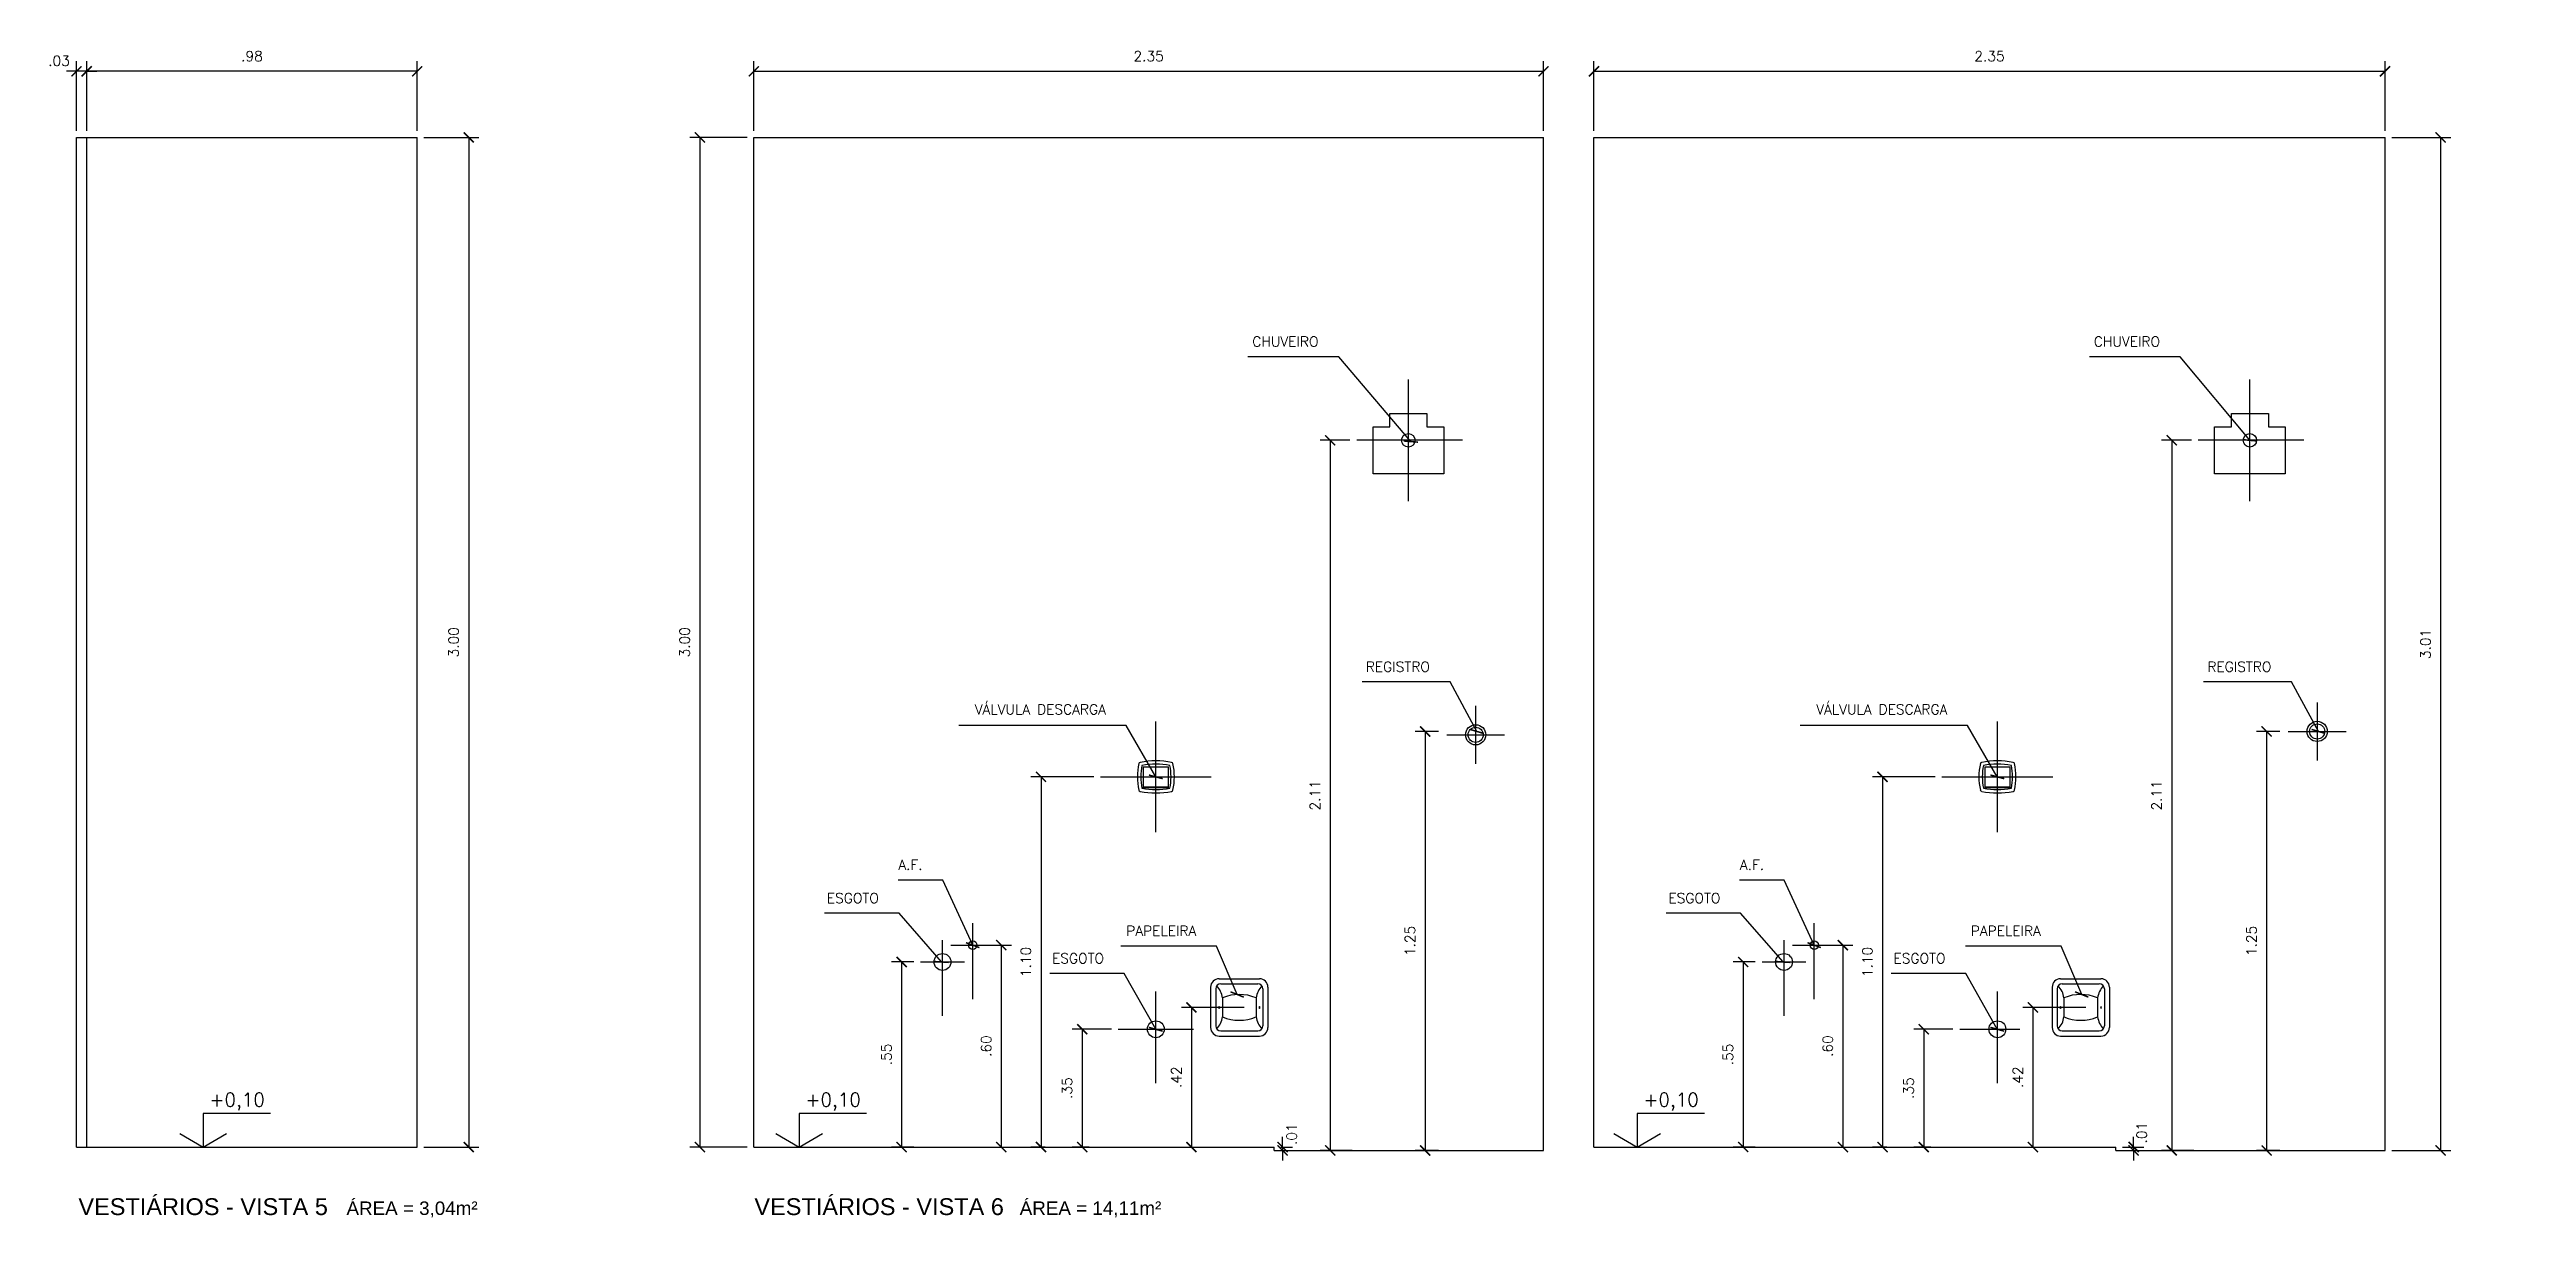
# Model space of a CAD drawing. Header units: millimetres. Extents: x 1 to 250, y 10 to 22.
# Drawn here: x 117.73 to 125.09, y 18.08 to 21.55 of the extents above; entities that cross this region are included whole.
import ezdxf

# ---------------------------------------------------------------- set-up
doc = ezdxf.new("R2010")
doc.units = ezdxf.units.MM
for name, color, linetype in [('COTAS', 1, 'Continuous'), ('NOTAS', 2, 'Continuous'), ('PEÇAS', 7, 'Continuous'), ('PEÇAS50', 8, 'Continuous'), ('REVEST', 2, 'Continuous')]:
    doc.layers.add(name, color=color, linetype=linetype)
doc.styles.add('60-20', font='romans.shx', dxfattribs={"height": 0.03})
doc.styles.add('60-50', font='romans.shx', dxfattribs={"height": 0.075})
doc.styles.add('80-20', font='romans.shx', dxfattribs={"height": 0.04})
doc.styles.add('ARIAL', font='arial.ttf', dxfattribs={"height": 0.05})
doc.dimstyles.new('20', dxfattribs={"dimtxt": 0.1, "dimasz": 0.075, "dimexe": 0.075, "dimexo": 0.05, "dimgap": 0.075, "dimtad": 1, "dimzin": 4, "dimdsep": 46, "dimtxsty": '60-50', "dimblk1": 'ARCHTICK', "dimblk2": 'ARCHTICK', "dimsah": 1, "dimcen": 2.5, "dimclrt": 3, "dimadec": 0, "dimazin": 0, "dimtfac": 1, "dimtmove": 2, "dimatfit": 3, "dimldrblk": 'ARCHTICK', "dimfxl": 1, "dimarcsym": 0})

# ---------------------------------------------------------------- blocks, each defined once
blk = doc.blocks.new('_ARCHTICK')
at = {"color": 0, "linetype": 'ByBlock', "const_width": 0.15}
blk.add_lwpolyline([(-0.5, -0.5), (0.5, 0.5)], dxfattribs=at)
blk = doc.blocks.new('*D70')
at = {"color": 0, "linetype": 'ByBlock'}
for p, q in [((119.819, 21.3109), (119.819, 21.5173)), ((122.1654, 21.3109), (122.1654, 21.5173)), ((119.819, 21.4873), (122.1654, 21.4873))]:
    blk.add_line(p, q, dxfattribs=at)
at = {"layer": 'DEFPOINTS', "color": 0, "linetype": 'ByBlock'}
for p in [(122.1654, 21.4873), (119.819, 21.2909), (122.1654, 21.2909)]:
    blk.add_point(p, dxfattribs=at)
at = {"color": 0, "linetype": 'ByBlock', "xscale": 0.03, "yscale": 0.03, "zscale": 0.03, "rotation": 180}
blk.add_blockref('_ARCHTICK', (119.819, 21.4873), dxfattribs=at)
at = {"color": 0, "linetype": 'ByBlock', "xscale": 0.03, "yscale": 0.03, "zscale": 0.03}
blk.add_blockref('_ARCHTICK', (122.1654, 21.4873), dxfattribs=at)
at = {"color": 3, "linetype": 'ByBlock', "insert": (120.9922, 21.5323), "char_height": 0.03, "attachment_point": 5, "style": '60-20'}
blk.add_mtext('2.35', dxfattribs=at)
blk = doc.blocks.new('*D71')
at = {"color": 0, "linetype": 'ByBlock'}
for p, q in [((122.6154, 21.3109), (122.6154, 21.5173)), ((124.9656, 21.3109), (124.9656, 21.5173)), ((122.6154, 21.4873), (124.9656, 21.4873))]:
    blk.add_line(p, q, dxfattribs=at)
at = {"layer": 'DEFPOINTS', "color": 0, "linetype": 'ByBlock'}
for p in [(124.9656, 21.4873), (122.6154, 21.2909), (124.9656, 21.2909)]:
    blk.add_point(p, dxfattribs=at)
at = {"color": 0, "linetype": 'ByBlock', "xscale": 0.03, "yscale": 0.03, "zscale": 0.03, "rotation": 180}
blk.add_blockref('_ARCHTICK', (122.6154, 21.4873), dxfattribs=at)
at = {"color": 0, "linetype": 'ByBlock', "xscale": 0.03, "yscale": 0.03, "zscale": 0.03}
blk.add_blockref('_ARCHTICK', (124.9656, 21.4873), dxfattribs=at)
at = {"color": 3, "linetype": 'ByBlock', "insert": (123.7905, 21.5323), "char_height": 0.03, "attachment_point": 5, "style": '60-20'}
blk.add_mtext('2.35', dxfattribs=at)
blk = doc.blocks.new('*D72')
at = {"color": 0, "linetype": 'ByBlock'}
for p, q in [((117.8372, 21.3109), (117.8372, 21.5173)), ((118.819, 21.3109), (118.819, 21.5173)), ((118.819, 21.4873), (117.8372, 21.4873))]:
    blk.add_line(p, q, dxfattribs=at)
at = {"layer": 'DEFPOINTS', "color": 0, "linetype": 'ByBlock'}
for p in [(117.8372, 21.4873), (117.8372, 21.2909), (118.819, 21.2909)]:
    blk.add_point(p, dxfattribs=at)
at = {"color": 0, "linetype": 'ByBlock', "xscale": 0.03, "yscale": 0.03, "zscale": 0.03, "rotation": 180}
blk.add_blockref('_ARCHTICK', (117.8372, 21.4873), dxfattribs=at)
at = {"color": 0, "linetype": 'ByBlock', "xscale": 0.03, "yscale": 0.03, "zscale": 0.03}
blk.add_blockref('_ARCHTICK', (118.819, 21.4873), dxfattribs=at)
at = {"color": 3, "linetype": 'ByBlock', "insert": (118.3281, 21.5323), "char_height": 0.03, "attachment_point": 5, "style": '60-20'}
blk.add_mtext('.98', dxfattribs=at)
blk = doc.blocks.new('*D73')
at = {"color": 0, "linetype": 'ByBlock'}
for p, q in [((117.8067, 21.3109), (117.8067, 21.5173)), ((117.8067, 21.4873), (117.7767, 21.4873)), ((117.8372, 21.4873), (117.8067, 21.4873)), ((117.8372, 21.4873), (117.8067, 21.4873)), ((117.8372, 21.4873), (117.8672, 21.4873))]:
    blk.add_line(p, q, dxfattribs=at)
at = {"layer": 'DEFPOINTS', "color": 0, "linetype": 'ByBlock'}
for p in [(117.8067, 21.4873), (117.8067, 21.2909), (117.8372, 21.2909)]:
    blk.add_point(p, dxfattribs=at)
at = {"color": 0, "linetype": 'ByBlock', "xscale": 0.03, "yscale": 0.03, "zscale": 0.03}
blk.add_blockref('_ARCHTICK', (117.8067, 21.4873), dxfattribs=at)
at = {"color": 0, "linetype": 'ByBlock', "xscale": 0.03, "yscale": 0.03, "zscale": 0.03, "rotation": 180}
blk.add_blockref('_ARCHTICK', (117.8372, 21.4873), dxfattribs=at)
at = {"color": 3, "linetype": 'ByBlock', "insert": (117.755, 21.5185), "char_height": 0.03, "attachment_point": 5, "style": '60-20'}
blk.add_mtext('.03', dxfattribs=at)
blk = doc.blocks.new('*D200')
at = {"color": 0, "linetype": 'ByBlock'}
for p, q in [((118.839, 21.2909), (119.0022, 21.2909)), ((118.9722, 21.2909), (118.9722, 18.2909)), ((118.839, 18.2909), (119.0022, 18.2909))]:
    blk.add_line(p, q, dxfattribs=at)
at = {"layer": 'DEFPOINTS', "color": 0, "linetype": 'ByBlock'}
for p in [(118.819, 21.2909), (118.819, 18.2909), (118.9722, 18.2909)]:
    blk.add_point(p, dxfattribs=at)
at = {"color": 0, "linetype": 'ByBlock', "xscale": 0.03, "yscale": 0.03, "zscale": 0.03}
for p, rotation in [((118.9722, 21.2909), 90), ((118.9722, 18.2909), 270)]:
    blk.add_blockref('_ARCHTICK', p, dxfattribs=dict(at, rotation=rotation))
at = {"color": 3, "linetype": 'ByBlock', "insert": (118.9272, 19.7909), "char_height": 0.03, "attachment_point": 5, "rotation": 90, "style": '60-20'}
blk.add_mtext('3.00', dxfattribs=at)
blk = doc.blocks.new('*D201')
at = {"color": 0, "linetype": 'ByBlock'}
for p, q in [((119.799, 21.2909), (119.6288, 21.2909)), ((119.6588, 21.2909), (119.6588, 18.2909)), ((119.799, 18.2909), (119.6288, 18.2909))]:
    blk.add_line(p, q, dxfattribs=at)
at = {"layer": 'DEFPOINTS', "color": 0, "linetype": 'ByBlock'}
for p in [(119.819, 21.2909), (119.6588, 18.2909), (119.819, 18.2909)]:
    blk.add_point(p, dxfattribs=at)
at = {"color": 0, "linetype": 'ByBlock', "xscale": 0.03, "yscale": 0.03, "zscale": 0.03}
for p, rotation in [((119.6588, 21.2909), 90), ((119.6588, 18.2909), 270)]:
    blk.add_blockref('_ARCHTICK', p, dxfattribs=dict(at, rotation=rotation))
at = {"color": 3, "linetype": 'ByBlock', "insert": (119.6138, 19.7909), "char_height": 0.03, "attachment_point": 5, "rotation": 90, "style": '60-20'}
blk.add_mtext('3.00', dxfattribs=at)
blk = doc.blocks.new('*D202')
at = {"color": 0, "linetype": 'ByBlock'}
for p, q in [((121.6854, 18.2909), (121.7201, 18.2909)), ((121.6854, 18.2809), (121.7201, 18.2809)), ((121.6901, 18.2909), (121.6901, 18.3209)), ((121.6901, 18.2909), (121.6901, 18.2809)), ((121.6901, 18.2909), (121.6901, 18.2809)), ((121.6901, 18.2809), (121.6901, 18.2509))]:
    blk.add_line(p, q, dxfattribs=at)
at = {"layer": 'DEFPOINTS', "color": 0, "linetype": 'ByBlock'}
for p in [(121.6654, 18.2909), (121.6654, 18.2809), (121.6901, 18.2809)]:
    blk.add_point(p, dxfattribs=at)
at = {"color": 0, "linetype": 'ByBlock', "xscale": 0.03, "yscale": 0.03, "zscale": 0.03}
for p, rotation in [((121.6901, 18.2909), 270), ((121.6901, 18.2809), 90)]:
    blk.add_blockref('_ARCHTICK', p, dxfattribs=dict(at, rotation=rotation))
at = {"color": 3, "linetype": 'ByBlock', "insert": (121.7171, 18.3292), "char_height": 0.03, "attachment_point": 5, "rotation": 90, "style": '60-20'}
blk.add_mtext('.01', dxfattribs=at)
blk = doc.blocks.new('*D203')
at = {"color": 0, "linetype": 'ByBlock'}
for p, q in [((124.1856, 18.2909), (124.2488, 18.2909)), ((124.1856, 18.2809), (124.2488, 18.2809)), ((124.2188, 18.2909), (124.2188, 18.3209)), ((124.2188, 18.2909), (124.2188, 18.2809)), ((124.2188, 18.2909), (124.2188, 18.2809)), ((124.2188, 18.2809), (124.2188, 18.2509))]:
    blk.add_line(p, q, dxfattribs=at)
at = {"layer": 'DEFPOINTS', "color": 0, "linetype": 'ByBlock'}
for p in [(124.1656, 18.2909), (124.1656, 18.2809), (124.2188, 18.2809)]:
    blk.add_point(p, dxfattribs=at)
at = {"color": 0, "linetype": 'ByBlock', "xscale": 0.03, "yscale": 0.03, "zscale": 0.03}
for p, rotation in [((124.2188, 18.2909), 270), ((124.2188, 18.2809), 90)]:
    blk.add_blockref('_ARCHTICK', p, dxfattribs=dict(at, rotation=rotation))
at = {"color": 3, "linetype": 'ByBlock', "insert": (124.2427, 18.3334), "char_height": 0.03, "attachment_point": 5, "rotation": 90, "style": '60-20'}
blk.add_mtext('.01', dxfattribs=at)
blk = doc.blocks.new('*D204')
at = {"color": 0, "linetype": 'ByBlock'}
for p, q in [((124.9856, 21.2909), (125.1608, 21.2909)), ((125.1308, 21.2909), (125.1308, 18.2809)), ((124.9856, 18.2809), (125.1608, 18.2809))]:
    blk.add_line(p, q, dxfattribs=at)
at = {"layer": 'DEFPOINTS', "color": 0, "linetype": 'ByBlock'}
for p in [(124.9656, 21.2909), (124.9656, 18.2809), (125.1308, 18.2809)]:
    blk.add_point(p, dxfattribs=at)
at = {"color": 0, "linetype": 'ByBlock', "xscale": 0.03, "yscale": 0.03, "zscale": 0.03}
for p, rotation in [((125.1308, 21.2909), 90), ((125.1308, 18.2809), 270)]:
    blk.add_blockref('_ARCHTICK', p, dxfattribs=dict(at, rotation=rotation))
at = {"color": 3, "linetype": 'ByBlock', "insert": (125.0858, 19.7859), "char_height": 0.03, "attachment_point": 5, "rotation": 90, "style": '60-20'}
blk.add_mtext('3.01', dxfattribs=at)
blk = doc.blocks.new('*D325')
at = {"color": 0, "linetype": 'ByBlock'}
for p, q in [((187.0074, 19.5259), (186.9382, 19.5259)), ((186.9682, 19.5259), (186.9682, 18.2809)), ((187.0074, 18.2809), (186.9382, 18.2809))]:
    blk.add_line(p, q, dxfattribs=at)
at = {"layer": 'DEFPOINTS', "color": 0, "linetype": 'ByBlock'}
for p in [(187.0274, 19.5259), (186.9682, 18.2809), (187.0274, 18.2809)]:
    blk.add_point(p, dxfattribs=at)
at = {"color": 0, "linetype": 'ByBlock', "xscale": 0.03, "yscale": 0.03, "zscale": 0.03}
for p, rotation in [((186.9682, 19.5259), 90), ((186.9682, 18.2809), 270)]:
    blk.add_blockref('_ARCHTICK', p, dxfattribs=dict(at, rotation=rotation))
at = {"color": 3, "linetype": 'ByBlock', "insert": (186.9232, 18.9034), "char_height": 0.03, "attachment_point": 5, "rotation": 90, "style": '60-20'}
blk.add_mtext('1.25', dxfattribs=at)
blk = doc.blocks.new('*D326')
at = {"color": 0, "linetype": 'ByBlock'}
for p, q in [((124.3905, 20.3909), (124.3019, 20.3909)), ((124.3319, 20.3909), (124.3319, 18.2809)), ((124.3976, 18.2809), (124.3019, 18.2809))]:
    blk.add_line(p, q, dxfattribs=at)
at = {"layer": 'DEFPOINTS', "color": 0, "linetype": 'ByBlock'}
for p in [(124.4105, 20.3909), (124.3319, 18.2809), (124.4176, 18.2809)]:
    blk.add_point(p, dxfattribs=at)
at = {"color": 0, "linetype": 'ByBlock', "xscale": 0.03, "yscale": 0.03, "zscale": 0.03}
for p, rotation in [((124.3319, 20.3909), 90), ((124.3319, 18.2809), 270)]:
    blk.add_blockref('_ARCHTICK', p, dxfattribs=dict(at, rotation=rotation))
at = {"color": 3, "linetype": 'ByBlock', "insert": (124.2869, 19.3359), "char_height": 0.03, "attachment_point": 5, "rotation": 90, "style": '60-20'}
blk.add_mtext('2.11', dxfattribs=at)
blk = doc.blocks.new('*D327')
at = {"color": 0, "linetype": 'ByBlock'}
for p, q in [((123.682, 18.6409), (123.5652, 18.6409)), ((123.5952, 18.6409), (123.5952, 18.2909)), ((123.6158, 18.2909), (123.5652, 18.2909))]:
    blk.add_line(p, q, dxfattribs=at)
at = {"layer": 'DEFPOINTS', "color": 0, "linetype": 'ByBlock'}
for p in [(123.702, 18.6409), (123.5952, 18.2909), (123.6358, 18.2909)]:
    blk.add_point(p, dxfattribs=at)
at = {"color": 0, "linetype": 'ByBlock', "xscale": 0.03, "yscale": 0.03, "zscale": 0.03}
for p, rotation in [((123.5952, 18.6409), 90), ((123.5952, 18.2909), 270)]:
    blk.add_blockref('_ARCHTICK', p, dxfattribs=dict(at, rotation=rotation))
at = {"color": 3, "linetype": 'ByBlock', "insert": (123.5502, 18.4659), "char_height": 0.03, "attachment_point": 5, "rotation": 90, "style": '60-20'}
blk.add_mtext('.35', dxfattribs=at)
blk = doc.blocks.new('*D328')
at = {"color": 0, "linetype": 'ByBlock'}
for p, q in [((123.6293, 19.3909), (123.4427, 19.3909)), ((123.4727, 19.3909), (123.4727, 18.2909)), ((123.4853, 18.2909), (123.4427, 18.2909))]:
    blk.add_line(p, q, dxfattribs=at)
at = {"layer": 'DEFPOINTS', "color": 0, "linetype": 'ByBlock'}
for p in [(123.6493, 19.3909), (123.4727, 18.2909), (123.5053, 18.2909)]:
    blk.add_point(p, dxfattribs=at)
at = {"color": 0, "linetype": 'ByBlock', "xscale": 0.03, "yscale": 0.03, "zscale": 0.03}
for p, rotation in [((123.4727, 19.3909), 90), ((123.4727, 18.2909), 270)]:
    blk.add_blockref('_ARCHTICK', p, dxfattribs=dict(at, rotation=rotation))
at = {"color": 3, "linetype": 'ByBlock', "insert": (123.4277, 18.8409), "char_height": 0.03, "attachment_point": 5, "rotation": 90, "style": '60-20'}
blk.add_mtext('1.10', dxfattribs=at)
blk = doc.blocks.new('*D329')
at = {"color": 0, "linetype": 'ByBlock'}
for p, q in [((124.0763, 18.7059), (123.8896, 18.7059)), ((123.9196, 18.7059), (123.9196, 18.2909)), ((123.9257, 18.2909), (123.9496, 18.2909))]:
    blk.add_line(p, q, dxfattribs=at)
at = {"layer": 'DEFPOINTS', "color": 0, "linetype": 'ByBlock'}
for p in [(124.0963, 18.7059), (123.9057, 18.2909), (123.9196, 18.2909)]:
    blk.add_point(p, dxfattribs=at)
at = {"color": 0, "linetype": 'ByBlock', "xscale": 0.03, "yscale": 0.03, "zscale": 0.03}
for p, rotation in [((123.9196, 18.7059), 90), ((123.9196, 18.2909), 270)]:
    blk.add_blockref('_ARCHTICK', p, dxfattribs=dict(at, rotation=rotation))
at = {"color": 3, "linetype": 'ByBlock', "insert": (123.8746, 18.4984), "char_height": 0.03, "attachment_point": 5, "rotation": 90, "style": '60-20'}
blk.add_mtext('.42', dxfattribs=at)
blk = doc.blocks.new('*D330')
at = {"color": 0, "linetype": 'ByBlock'}
for p, q in [((134.9378, 18.8909), (134.9954, 18.8909)), ((134.9654, 18.8909), (134.9654, 18.2909)), ((134.9378, 18.2909), (134.9954, 18.2909))]:
    blk.add_line(p, q, dxfattribs=at)
at = {"layer": 'DEFPOINTS', "color": 0, "linetype": 'ByBlock'}
for p in [(134.9178, 18.8909), (134.9178, 18.2909), (134.9654, 18.2909)]:
    blk.add_point(p, dxfattribs=at)
at = {"color": 0, "linetype": 'ByBlock', "xscale": 0.03, "yscale": 0.03, "zscale": 0.03}
for p, rotation in [((134.9654, 18.8909), 90), ((134.9654, 18.2909), 270)]:
    blk.add_blockref('_ARCHTICK', p, dxfattribs=dict(at, rotation=rotation))
at = {"color": 3, "linetype": 'ByBlock', "insert": (134.9204, 18.5909), "char_height": 0.03, "attachment_point": 5, "rotation": 90, "style": '60-20'}
blk.add_mtext('.60', dxfattribs=at)
blk = doc.blocks.new('*D331')
at = {"color": 0, "linetype": 'ByBlock'}
for p, q in [((134.6777, 18.8409), (134.6117, 18.8409)), ((134.6417, 18.8409), (134.6417, 18.2909)), ((134.6777, 18.2909), (134.6117, 18.2909))]:
    blk.add_line(p, q, dxfattribs=at)
at = {"layer": 'DEFPOINTS', "color": 0, "linetype": 'ByBlock'}
for p in [(134.6977, 18.8409), (134.6417, 18.2909), (134.6977, 18.2909)]:
    blk.add_point(p, dxfattribs=at)
at = {"color": 0, "linetype": 'ByBlock', "xscale": 0.03, "yscale": 0.03, "zscale": 0.03}
for p, rotation in [((134.6417, 18.8409), 90), ((134.6417, 18.2909), 270)]:
    blk.add_blockref('_ARCHTICK', p, dxfattribs=dict(at, rotation=rotation))
at = {"color": 3, "linetype": 'ByBlock', "insert": (134.5967, 18.5659), "char_height": 0.03, "attachment_point": 5, "rotation": 90, "style": '60-20'}
blk.add_mtext('.55', dxfattribs=at)
blk = doc.blocks.new('*D332')
at = {"color": 0, "linetype": 'ByBlock'}
for p, q in [((124.6532, 19.5259), (124.584, 19.5259)), ((124.614, 19.5259), (124.614, 18.2809)), ((124.6532, 18.2809), (124.584, 18.2809))]:
    blk.add_line(p, q, dxfattribs=at)
at = {"layer": 'DEFPOINTS', "color": 0, "linetype": 'ByBlock'}
for p in [(124.6732, 19.5259), (124.614, 18.2809), (124.6732, 18.2809)]:
    blk.add_point(p, dxfattribs=at)
at = {"color": 0, "linetype": 'ByBlock', "xscale": 0.03, "yscale": 0.03, "zscale": 0.03}
for p, rotation in [((124.614, 19.5259), 90), ((124.614, 18.2809), 270)]:
    blk.add_blockref('_ARCHTICK', p, dxfattribs=dict(at, rotation=rotation))
at = {"color": 3, "linetype": 'ByBlock', "insert": (124.569, 18.9034), "char_height": 0.03, "attachment_point": 5, "rotation": 90, "style": '60-20'}
blk.add_mtext('1.25', dxfattribs=at)
blk = doc.blocks.new('*D333')
at = {"color": 0, "linetype": 'ByBlock'}
for p, q in [((124.3905, 20.3909), (124.3019, 20.3909)), ((124.3319, 20.3909), (124.3319, 18.2809)), ((124.3976, 18.2809), (124.3019, 18.2809))]:
    blk.add_line(p, q, dxfattribs=at)
at = {"layer": 'DEFPOINTS', "color": 0, "linetype": 'ByBlock'}
for p in [(124.4105, 20.3909), (124.3319, 18.2809), (124.4176, 18.2809)]:
    blk.add_point(p, dxfattribs=at)
at = {"color": 0, "linetype": 'ByBlock', "xscale": 0.03, "yscale": 0.03, "zscale": 0.03}
for p, rotation in [((124.3319, 20.3909), 90), ((124.3319, 18.2809), 270)]:
    blk.add_blockref('_ARCHTICK', p, dxfattribs=dict(at, rotation=rotation))
at = {"color": 3, "linetype": 'ByBlock', "insert": (124.2869, 19.3359), "char_height": 0.03, "attachment_point": 5, "rotation": 90, "style": '60-20'}
blk.add_mtext('2.11', dxfattribs=at)
blk = doc.blocks.new('*D334')
at = {"color": 0, "linetype": 'ByBlock'}
for p, q in [((123.682, 18.6409), (123.5652, 18.6409)), ((123.5952, 18.6409), (123.5952, 18.2909)), ((123.6158, 18.2909), (123.5652, 18.2909))]:
    blk.add_line(p, q, dxfattribs=at)
at = {"layer": 'DEFPOINTS', "color": 0, "linetype": 'ByBlock'}
for p in [(123.702, 18.6409), (123.5952, 18.2909), (123.6358, 18.2909)]:
    blk.add_point(p, dxfattribs=at)
at = {"color": 0, "linetype": 'ByBlock', "xscale": 0.03, "yscale": 0.03, "zscale": 0.03}
for p, rotation in [((123.5952, 18.6409), 90), ((123.5952, 18.2909), 270)]:
    blk.add_blockref('_ARCHTICK', p, dxfattribs=dict(at, rotation=rotation))
at = {"color": 3, "linetype": 'ByBlock', "insert": (123.5502, 18.4659), "char_height": 0.03, "attachment_point": 5, "rotation": 90, "style": '60-20'}
blk.add_mtext('.35', dxfattribs=at)
blk = doc.blocks.new('*D335')
at = {"color": 0, "linetype": 'ByBlock'}
for p, q in [((123.6293, 19.3909), (123.4427, 19.3909)), ((123.4727, 19.3909), (123.4727, 18.2909)), ((123.4853, 18.2909), (123.4427, 18.2909))]:
    blk.add_line(p, q, dxfattribs=at)
at = {"layer": 'DEFPOINTS', "color": 0, "linetype": 'ByBlock'}
for p in [(123.6493, 19.3909), (123.4727, 18.2909), (123.5053, 18.2909)]:
    blk.add_point(p, dxfattribs=at)
at = {"color": 0, "linetype": 'ByBlock', "xscale": 0.03, "yscale": 0.03, "zscale": 0.03}
for p, rotation in [((123.4727, 19.3909), 90), ((123.4727, 18.2909), 270)]:
    blk.add_blockref('_ARCHTICK', p, dxfattribs=dict(at, rotation=rotation))
at = {"color": 3, "linetype": 'ByBlock', "insert": (123.4277, 18.8409), "char_height": 0.03, "attachment_point": 5, "rotation": 90, "style": '60-20'}
blk.add_mtext('1.10', dxfattribs=at)
blk = doc.blocks.new('*D336')
at = {"color": 0, "linetype": 'ByBlock'}
for p, q in [((124.0763, 18.7059), (123.8896, 18.7059)), ((123.9196, 18.7059), (123.9196, 18.2909)), ((123.9257, 18.2909), (123.9496, 18.2909))]:
    blk.add_line(p, q, dxfattribs=at)
at = {"layer": 'DEFPOINTS', "color": 0, "linetype": 'ByBlock'}
for p in [(124.0963, 18.7059), (123.9057, 18.2909), (123.9196, 18.2909)]:
    blk.add_point(p, dxfattribs=at)
at = {"color": 0, "linetype": 'ByBlock', "xscale": 0.03, "yscale": 0.03, "zscale": 0.03}
for p, rotation in [((123.9196, 18.7059), 90), ((123.9196, 18.2909), 270)]:
    blk.add_blockref('_ARCHTICK', p, dxfattribs=dict(at, rotation=rotation))
at = {"color": 3, "linetype": 'ByBlock', "insert": (123.8746, 18.4984), "char_height": 0.03, "attachment_point": 5, "rotation": 90, "style": '60-20'}
blk.add_mtext('.42', dxfattribs=at)
blk = doc.blocks.new('*D337')
at = {"color": 0, "linetype": 'ByBlock'}
for p, q in [((123.3271, 18.8909), (123.3847, 18.8909)), ((123.3547, 18.8909), (123.3547, 18.2909)), ((123.3271, 18.2909), (123.3847, 18.2909))]:
    blk.add_line(p, q, dxfattribs=at)
at = {"layer": 'DEFPOINTS', "color": 0, "linetype": 'ByBlock'}
for p in [(123.3071, 18.8909), (123.3071, 18.2909), (123.3547, 18.2909)]:
    blk.add_point(p, dxfattribs=at)
at = {"color": 0, "linetype": 'ByBlock', "xscale": 0.03, "yscale": 0.03, "zscale": 0.03}
for p, rotation in [((123.3547, 18.8909), 90), ((123.3547, 18.2909), 270)]:
    blk.add_blockref('_ARCHTICK', p, dxfattribs=dict(at, rotation=rotation))
at = {"color": 3, "linetype": 'ByBlock', "insert": (123.3097, 18.5909), "char_height": 0.03, "attachment_point": 5, "rotation": 90, "style": '60-20'}
blk.add_mtext('.60', dxfattribs=at)
blk = doc.blocks.new('*D338')
at = {"color": 0, "linetype": 'ByBlock'}
for p, q in [((123.0946, 18.8409), (123.0286, 18.8409)), ((123.0586, 18.8409), (123.0586, 18.2909)), ((123.0946, 18.2909), (123.0286, 18.2909))]:
    blk.add_line(p, q, dxfattribs=at)
at = {"layer": 'DEFPOINTS', "color": 0, "linetype": 'ByBlock'}
for p in [(123.1146, 18.8409), (123.0586, 18.2909), (123.1146, 18.2909)]:
    blk.add_point(p, dxfattribs=at)
at = {"color": 0, "linetype": 'ByBlock', "xscale": 0.03, "yscale": 0.03, "zscale": 0.03}
for p, rotation in [((123.0586, 18.8409), 90), ((123.0586, 18.2909), 270)]:
    blk.add_blockref('_ARCHTICK', p, dxfattribs=dict(at, rotation=rotation))
at = {"color": 3, "linetype": 'ByBlock', "insert": (123.0136, 18.5659), "char_height": 0.03, "attachment_point": 5, "rotation": 90, "style": '60-20'}
blk.add_mtext('.55', dxfattribs=at)

msp = doc.modelspace()

# ---------------------------------------------------------------- linework, layer by layer
at = {"layer": 'NOTAS', "color": 3}
for points in [[(118.114, 18.3309), (118.1832, 18.2909), (118.2525, 18.3309)], [(119.8847, 18.3309), (119.954, 18.2909), (120.0233, 18.3309)], [(122.3742, 18.3309), (122.4435, 18.2909), (122.5127, 18.3309)]]:
    msp.add_lwpolyline(points, dxfattribs=at)
at = {"layer": 'NOTAS'}
for points in [[(118.3832, 18.3909), (118.1832, 18.3909), (118.1832, 18.2909)], [(120.154, 18.3909), (119.954, 18.3909), (119.954, 18.2909)], [(122.6435, 18.3909), (122.4435, 18.3909), (122.4435, 18.2909)]]:
    msp.add_lwpolyline(points, dxfattribs=at)
at = {"layer": 'PEÇAS', "color": 8}
for p, q in [((121.9638, 19.6019), (121.9638, 19.4298)), ((124.4641, 19.6119), (124.4641, 19.4398)), ((121.0137, 19.2262), (121.0137, 19.5556)), ((121.8778, 19.5159), (122.0498, 19.5159)), ((123.514, 19.2262), (123.514, 19.5556)), ((124.378, 19.5259), (124.5501, 19.5259)), ((120.849, 19.3909), (121.1784, 19.3909)), ((123.3493, 19.3909), (123.6787, 19.3909)), ((120.4697, 18.7304), (120.4697, 18.9559)), ((122.97, 18.7304), (122.97, 18.9559)), ((120.3147, 18.8409), (120.4447, 18.8409)), ((120.3797, 18.6804), (120.3797, 18.9059)), ((120.4047, 18.8909), (120.5347, 18.8909)), ((122.815, 18.8409), (122.945, 18.8409)), ((122.88, 18.6804), (122.88, 18.9059)), ((122.905, 18.8909), (123.035, 18.8909)), ((121.2064, 18.7759), (121.3164, 18.7759)), ((123.7067, 18.7759), (123.8167, 18.7759)), ((121.0137, 18.4804), (121.0137, 18.7529)), ((121.1914, 18.7609), (121.1914, 18.6509)), ((121.2114, 18.7343), (121.2114, 18.6775)), ((121.3114, 18.7343), (121.3114, 18.6775)), ((121.3314, 18.7609), (121.3314, 18.6509)), ((123.514, 18.4804), (123.514, 18.7529)), ((123.6917, 18.7609), (123.6917, 18.6509)), ((123.7117, 18.7343), (123.7117, 18.6775)), ((123.8117, 18.7343), (123.8117, 18.6775)), ((123.8317, 18.7609), (123.8317, 18.6509)), ((120.9017, 18.6409), (121.1257, 18.6409)), ((121.2064, 18.6359), (121.3164, 18.6359)), ((123.402, 18.6409), (123.5802, 18.6409)), ((123.7067, 18.6359), (123.8167, 18.6359))]:
    msp.add_line(p, q, dxfattribs=at)
at = {"layer": 'PEÇAS'}
for p, q in [((120.9763, 19.4204), (121.0511, 19.4204)), ((120.9763, 19.4204), (120.9763, 19.3584)), ((120.9763, 19.3613), (121.0511, 19.3613)), ((121.0511, 19.3584), (120.9763, 19.3584)), ((121.0511, 19.3584), (121.0511, 19.4204)), ((123.4766, 19.4204), (123.5514, 19.4204)), ((123.4766, 19.4204), (123.4766, 19.3584)), ((123.4766, 19.3613), (123.5514, 19.3613)), ((123.5514, 19.3584), (123.4766, 19.3584)), ((123.5514, 19.3584), (123.5514, 19.4204)), ((121.2014, 18.7909), (121.3214, 18.7909)), ((123.7017, 18.7909), (123.8217, 18.7909)), ((121.1764, 18.7659), (121.1764, 18.6459)), ((121.3464, 18.7659), (121.3464, 18.6459)), ((123.6767, 18.7659), (123.6767, 18.6459)), ((123.8467, 18.7659), (123.8467, 18.6459)), ((121.2014, 18.6209), (121.3214, 18.6209)), ((123.7017, 18.6209), (123.8217, 18.6209))]:
    msp.add_line(p, q, dxfattribs=at)
for points in [[(121.6588, 20.4309), (121.7088, 20.4309), (121.7088, 20.4709), (121.8188, 20.4709), (121.8188, 20.4309), (121.8688, 20.4309), (121.8688, 20.2909), (121.6588, 20.2909), (121.6588, 20.4309)], [(124.1591, 20.4309), (124.2091, 20.4309), (124.2091, 20.4709), (124.3191, 20.4709), (124.3191, 20.4309), (124.3691, 20.4309), (124.3691, 20.2909), (124.1591, 20.2909), (124.1591, 20.4309)]]:
    msp.add_lwpolyline(points, dxfattribs=at)
at = {"layer": 'PEÇAS', "color": 8}
for centre in [(121.9638, 19.5159), (124.4641, 19.5259)]:
    msp.add_circle(centre, 0.03, dxfattribs=at)
at = {"layer": 'PEÇAS'}
for centre, radius in [((121.9638, 19.5159), 0.0225), ((124.4641, 19.5259), 0.0225), ((120.3797, 18.8409), 0.025), ((120.4697, 18.8909), 0.0125), ((122.88, 18.8409), 0.025), ((122.97, 18.8909), 0.0125), ((121.0137, 18.6409), 0.025), ((123.514, 18.6409), 0.025)]:
    msp.add_circle(centre, radius, dxfattribs=at)
for centre, radius, start, end in [((121.1418, 19.3909), 0.1831, 167.61125, 192.38875), ((120.9679, 19.4291), 0.005, 100.67639, 167.61125), ((121.0137, 19.1859), 0.2525, 79.32361, 100.67639), ((121.0137, 19.1859), 0.2425, 80.11045, 99.88955), ((121.0596, 19.4291), 0.005, 12.38875, 79.32361), ((120.8856, 19.3909), 0.1831, 347.61125, 12.38875), ((123.6421, 19.3909), 0.1831, 167.61125, 192.38875), ((123.4681, 19.4291), 0.005, 100.67639, 167.61125), ((123.514, 19.1859), 0.2525, 79.32361, 100.67639), ((123.514, 19.1859), 0.2425, 80.11045, 99.88955), ((123.5598, 19.4291), 0.005, 12.38875, 79.32361), ((123.3859, 19.3909), 0.1831, 347.61125, 12.38875), ((121.1418, 19.3909), 0.1731, 168.70896, 191.29104), ((121.0137, 19.5959), 0.2425, 260.11045, 279.88955), ((120.8856, 19.3909), 0.1731, 348.70896, 11.29104), ((123.6421, 19.3909), 0.1731, 168.70896, 191.29104), ((123.514, 19.5959), 0.2425, 260.11045, 279.88955), ((123.3859, 19.3909), 0.1731, 348.70896, 11.29104), ((120.9679, 19.3527), 0.005, 192.38875, 259.32361), ((121.0137, 19.5959), 0.2525, 259.32361, 280.67639), ((121.0596, 19.3527), 0.005, 280.67639, 347.61125), ((121.0637, 19.3484), 1.4210854715202e-14, 267.78476, 216.8699), ((123.4681, 19.3527), 0.005, 192.38875, 259.32361), ((123.514, 19.5959), 0.2525, 259.32361, 280.67639), ((123.5598, 19.3527), 0.005, 280.67639, 347.61125), ((123.564, 19.3484), 1.4210854715202e-14, 267.78476, 216.8699), ((121.2014, 18.7659), 0.025, 90, 180), ((121.3214, 18.7659), 0.025, 0, 90), ((123.7017, 18.7659), 0.025, 90, 180), ((123.8217, 18.7659), 0.025, 0, 90), ((121.2014, 18.6459), 0.025, 180, 270), ((121.3214, 18.6459), 0.025, 270, 0), ((123.7017, 18.6459), 0.025, 180, 270), ((123.8217, 18.6459), 0.025, 270, 0)]:
    msp.add_arc(centre, radius, start, end, dxfattribs=at)
at = {"layer": 'PEÇAS', "color": 8}
for centre, radius, start, end in [((121.2064, 18.7609), 0.015, 90, 180), ((121.1462, 18.7248), 0.0659, 8.2703, 43.07437), ((121.3766, 18.7248), 0.0659, 136.92563, 171.7297), ((121.3164, 18.7609), 0.015, 0, 90), ((123.7067, 18.7609), 0.015, 90, 180), ((123.6465, 18.7248), 0.0659, 8.2703, 43.07437), ((123.8769, 18.7248), 0.0659, 136.92563, 171.7297), ((123.8167, 18.7609), 0.015, 0, 90), ((121.2614, 18.6143), 0.13, 67.38014, 112.61986), ((123.7617, 18.6143), 0.13, 67.38014, 112.61986), ((121.2064, 18.6509), 0.015, 180, 270), ((121.1462, 18.6869), 0.0659, 316.92563, 351.7297), ((121.2614, 18.7975), 0.13, 247.38014, 292.61986), ((121.3766, 18.6869), 0.0659, 188.2703, 223.07437), ((121.3164, 18.6509), 0.015, 270, 0), ((123.7067, 18.6509), 0.015, 180, 270), ((123.6465, 18.6869), 0.0659, 316.92563, 351.7297), ((123.7617, 18.7975), 0.13, 247.38014, 292.61986), ((123.8769, 18.6869), 0.0659, 188.2703, 223.07437), ((123.8167, 18.6509), 0.015, 270, 0)]:
    msp.add_arc(centre, radius, start, end, dxfattribs=at)
for centre in [(121.2014, 18.7059), (123.7017, 18.7059)]:
    msp.add_ellipse(centre, major_axis=(0, 0.00281), ratio=0.41851, dxfattribs=at)
at = {"layer": 'PEÇAS', "color": 8, "extrusion": (0, 0, -1)}
for centre in [(121.3214, 18.7059), (123.8217, 18.7059)]:
    msp.add_ellipse(centre, major_axis=(0, 0.00281), ratio=0.41851, dxfattribs=at)
at = {"layer": 'PEÇAS50'}
for p, q in [((121.7638, 20.21), (121.7638, 20.5717)), ((124.2641, 20.21), (124.2641, 20.5717)), ((121.9243, 20.3909), (121.6103, 20.3909)), ((124.4246, 20.3909), (124.1105, 20.3909))]:
    msp.add_line(p, q, dxfattribs=at)
for centre in [(121.7638, 20.3909), (124.2641, 20.3909)]:
    msp.add_circle(centre, 0.02, dxfattribs=at)
at = {"layer": 'REVEST'}
for p, q in [((117.8067, 18.2909), (117.8067, 21.2909)), ((117.8067, 21.2909), (118.819, 21.2909)), ((118.819, 18.2909), (118.819, 21.2909)), ((119.819, 18.2909), (119.819, 21.2909)), ((119.819, 21.2909), (122.1654, 21.2909)), ((122.1654, 18.2809), (122.1654, 21.2909)), ((122.3154, 18.2909), (122.3154, 21.2909)), ((122.3154, 21.2909), (124.6656, 21.2909)), ((124.6656, 18.2809), (124.6656, 21.2909)), ((117.8067, 18.2909), (118.819, 18.2909)), ((119.819, 18.2909), (121.3654, 18.2909)), ((121.3654, 18.2809), (121.3654, 18.2909)), ((121.3654, 18.2809), (122.1654, 18.2809)), ((122.3154, 18.2909), (123.8656, 18.2909)), ((123.8656, 18.2809), (123.8656, 18.2909)), ((123.8656, 18.2809), (124.6656, 18.2809))]:
    msp.add_line(p, q, dxfattribs=at)
at = {"layer": 'REVEST', "color": 1}
msp.add_line((117.8372, 18.2909), (117.8372, 21.2909), dxfattribs=at)

# ---------------------------------------------------------------- texts
at = {"layer": 'COTAS', "color": 3, "char_height": 0.03, "attachment_point": 6, "style": '60-20'}
for s, insert in [('CHUVEIRO', (121.4969, 20.6843)), ('CHUVEIRO', (123.9972, 20.6843)), ('REGISTRO', (121.8278, 19.7181)), ('REGISTRO', (124.328, 19.7181)), ('VÁLVULA DESCARGA', (120.8652, 19.5914)), ('VÁLVULA DESCARGA', (123.3654, 19.5914)), ('A.F.', (120.3205, 19.1293)), ('A.F.', (122.8208, 19.1293)), ('ESGOTO', (120.1906, 19.0307)), ('ESGOTO', (122.6909, 19.0307)), ('PAPELEIRA', (121.1339, 18.9332)), ('PAPELEIRA', (123.6431, 18.9332)), ('ESGOTO', (120.8596, 18.8517)), ('ESGOTO', (123.3598, 18.8517))]:
    msp.add_mtext(s, dxfattribs=dict(at, insert=insert))
at = {"layer": 'NOTAS', "color": 3, "style": '80-20'}
for p in [(118.2019, 18.4117), (119.9726, 18.4117), (122.4621, 18.4117)]:
    msp.add_text('+0,10', height=0.04, dxfattribs=at).set_placement(p)
at = {"layer": 'NOTAS', "style": 'ARIAL'}
for s, height, p in [('VESTIÁRIOS - VISTA 5', 0.05, (117.8124, 18.0888)), ('ÁREA = 3,04m²', 0.04, (118.6089, 18.0892)), ('VESTIÁRIOS - VISTA 6', 0.05, (119.8209, 18.0888)), ('ÁREA = 14,11m²', 0.04, (120.6091, 18.0895))]:
    msp.add_text(s, height=height, dxfattribs=at).set_placement(p)

# ---------------------------------------------------------------- dimensions: what is measured, and where the dimension line sits
at = {"layer": 'COTAS'}
dim = msp.add_linear_dim(base=(117.8067, 21.4873), p1=(117.8372, 21.2909), p2=(117.8067, 21.2909), dimstyle='20', override={"dimtxt": 0.02, "dimasz": 0.03, "dimexe": 0.03, "dimexo": 0.02, "dimgap": 0.03, "dimtxsty": '60-20', "dimse1": 1}, dxfattribs=at)
dim.commit()
dim.dimension.update_dxf_attribs({"geometry": '*D73', "text_midpoint": (117.755, 21.5185), "dimtype": 160})
for base, p1, p2, picture, middle in [((117.8372, 21.4873), (118.819, 21.2909), (117.8372, 21.2909), '*D72', (118.3281, 21.5323)), ((122.1654, 21.4873), (119.819, 21.2909), (122.1654, 21.2909), '*D70', (120.9922, 21.5323))]:
    dim = msp.add_linear_dim(base=base, p1=p1, p2=p2, dimstyle='20', override={"dimtxt": 0.02, "dimasz": 0.03, "dimexe": 0.03, "dimexo": 0.02, "dimgap": 0.03, "dimtxsty": '60-20'}, dxfattribs=at)
    dim.commit()
    dim.dimension.update_dxf_attribs({"geometry": picture, "text_midpoint": middle})
dim = msp.add_linear_dim(base=(124.6656, 21.4873), p1=(122.3154, 21.2909), p2=(124.6656, 21.2909), dimstyle='20', override={"dimtxt": 0.02, "dimasz": 0.03, "dimexe": 0.03, "dimexo": 0.02, "dimgap": 0.03, "dimtxsty": '60-20'}, dxfattribs=at)
dim.commit()
dim.dimension.update_dxf_attribs({"geometry": '*D71', "text_midpoint": (123.7905, 21.5323), "insert": (-0.3, 0)})
for base, p1, p2, picture, middle in [((118.9722, 18.2909), (118.819, 21.2909), (118.819, 18.2909), '*D200', (118.9272, 19.7909)), ((119.6588, 18.2909), (119.819, 21.2909), (119.819, 18.2909), '*D201', (119.6138, 19.7909))]:
    dim = msp.add_linear_dim(base=base, p1=p1, p2=p2, angle=90, dimstyle='20', override={"dimtxt": 0.02, "dimasz": 0.03, "dimexe": 0.03, "dimexo": 0.02, "dimgap": 0.03, "dimtxsty": '60-20'}, dxfattribs=at)
    dim.commit()
    dim.dimension.update_dxf_attribs({"geometry": picture, "text_midpoint": middle})
for base, p1, p2, picture, middle, set_off in [((124.8308, 18.2809), (124.6656, 21.2909), (124.6656, 18.2809), '*D204', (125.0858, 19.7859), (-0.3, 0)), ((121.5317, 18.2809), (121.6103, 20.3909), (121.6173, 18.2809), '*D333', (121.7867, 19.3359), (-2.8003, 0)), ((124.0319, 18.2809), (124.1105, 20.3909), (124.1176, 18.2809), '*D326', (124.2869, 19.3359), (-0.3, 0)), ((121.8137209047, 18.2808657796), (121.8729492544, 19.5258657796), (121.8729492544, 18.2808657796), '*D332', (122.0687209047, 18.9033657796), (-2.8002617869, 0)), ((124.3139826917, 18.2808657796), (124.3732110414, 19.5258657796), (124.3732110414, 18.2808657796), '*D325', (124.5689826917, 18.9033657796), (-62.6542365899, 0)), ((120.6725, 18.2909), (120.849, 19.3909), (120.7051, 18.2909), '*D335', (120.9275, 18.8409), (-2.8003, 0)), ((123.1727, 18.2909), (123.3493, 19.3909), (123.2053, 18.2909), '*D328', (123.4277, 18.8409), (-0.3, 0)), ((120.2583, 18.2909), (120.3144, 18.8409), (120.3144, 18.2909), '*D338', (120.5133, 18.5659), (-2.8003, 0)), ((120.5545, 18.2909), (120.5069, 18.8909), (120.5069, 18.2909), '*D337', (120.8095, 18.5909), (-2.8003, 0)), ((122.7586, 18.2909), (122.8146, 18.8409), (122.8146, 18.2909), '*D331', (123.0136, 18.5659), (-11.8831, 0)), ((123.0547, 18.2909), (123.0071, 18.8909), (123.0071, 18.2909), '*D330', (123.3097, 18.5909), (-11.9106, 0)), ((121.1193670292, 18.2908657796), (121.2959964678, 18.7058657796), (121.1054255578, 18.2908657796), '*D336', (121.3743670292, 18.4983657796), (-2.8002617869, 0)), ((123.6196288161, 18.2908657796), (123.7962582547, 18.7058657796), (123.6056873448, 18.2908657796), '*D329', (123.8746288161, 18.4983657796), (-0.3, 0)), ((120.7949, 18.2909), (120.9017, 18.6409), (120.8355, 18.2909), '*D334', (121.0499, 18.4659), (-2.8003, 0)), ((123.2952, 18.2909), (123.402, 18.6409), (123.3358, 18.2909), '*D327', (123.5502, 18.4659), (-0.3, 0))]:
    dim = msp.add_linear_dim(base=base, p1=p1, p2=p2, angle=90, dimstyle='20', override={"dimtxt": 0.02, "dimasz": 0.03, "dimexe": 0.03, "dimexo": 0.02, "dimgap": 0.03, "dimtxsty": '60-20'}, dxfattribs=at)
    dim.commit()
    dim.dimension.update_dxf_attribs({"geometry": picture, "text_midpoint": middle, "insert": set_off})
for base, p1, p2, picture, middle in [((121.3901, 18.2809), (121.3654, 18.2909), (121.3654, 18.2809), '*D202', (121.4171, 18.3292)), ((123.9188, 18.2809), (123.8656, 18.2909), (123.8656, 18.2809), '*D203', (123.9427, 18.3334))]:
    dim = msp.add_linear_dim(base=base, p1=p1, p2=p2, angle=90, dimstyle='20', override={"dimtxt": 0.02, "dimasz": 0.03, "dimexe": 0.03, "dimexo": 0.02, "dimgap": 0.03, "dimtxsty": '60-20'}, dxfattribs=at)
    dim.commit()
    dim.dimension.update_dxf_attribs({"geometry": picture, "text_midpoint": middle, "dimtype": 160, "insert": (-0.3, 0)})

# ---------------------------------------------------------------- leaders
at = {"layer": 'COTAS', "annotation_type": 0, "has_hookline": 1, "hookline_direction": 1}
for points, text_width in [([(121.7711, 20.3872), (121.5569, 20.6393), (121.5269, 20.6393)], 0.21), ([(124.2641, 20.3909), (124.0572, 20.6393), (124.0272, 20.6393)], 0.21), ([(121.9673, 19.5259), (121.8878, 19.6731), (121.8578, 19.6731)], 0.2014), ([(124.4676, 19.5259), (124.388, 19.6731), (124.358, 19.6731)], 0.2014), ([(121.0135, 19.3909), (120.9252, 19.5436), (120.8952, 19.5436)], 0.4371), ([(123.5137, 19.3909), (123.4254, 19.5436), (123.3954, 19.5436)], 0.4371), ([(120.4694, 18.8909), (120.3805, 19.0843), (120.3505, 19.0843)], 0.0729), ([(122.9696, 18.8909), (122.8808, 19.0843), (122.8508, 19.0843)], 0.0729), ([(120.3771, 18.8409), (120.2506, 18.9857), (120.2206, 18.9857)], 0.1614), ([(122.8773, 18.8409), (122.7509, 18.9857), (122.7209, 18.9857)], 0.1614), ([(121.2552, 18.7443), (121.1939, 18.8882), (121.1639, 18.8882)], 0.2243), ([(123.7644, 18.7443), (123.7031, 18.8882), (123.6731, 18.8882)], 0.2243), ([(121.0135, 18.6409), (120.9196, 18.8067), (120.8896, 18.8067)], 0.1614), ([(123.5137, 18.6409), (123.4198, 18.8067), (123.3898, 18.8067)], 0.1614)]:
    msp.add_leader(points, dimstyle='20', override={"dimtxt": 0.02, "dimasz": 0.03, "dimexe": 0.03, "dimexo": 0.02, "dimgap": 0.03, "dimtxsty": '60-20'}, dxfattribs=dict(at, text_width=text_width))

doc.saveas('drawing.dxf')
